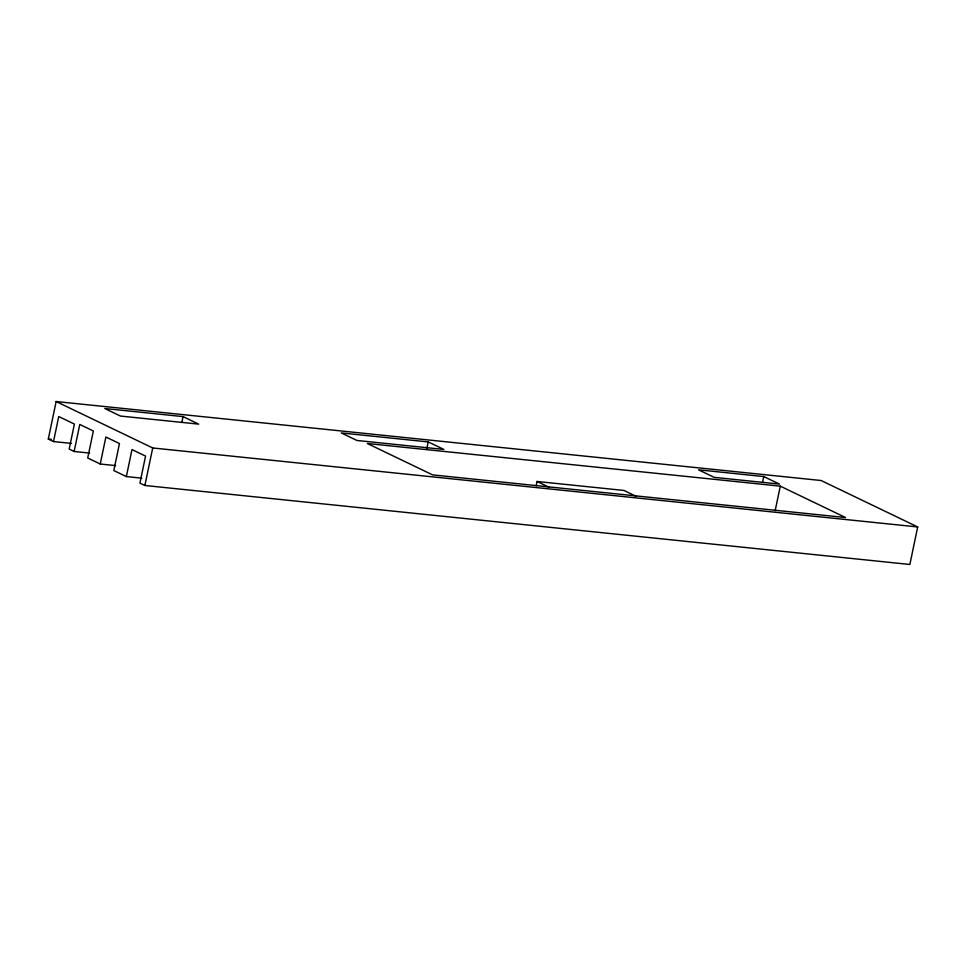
<?xml version="1.0" encoding="UTF-8"?>
<svg xmlns="http://www.w3.org/2000/svg" width="966" height="966" viewBox="0 0 966 966"><rect width="100%" height="100%" fill="white"/><g stroke="black" fill="none" stroke-linecap="round" stroke-linejoin="round"><path stroke-width="1.45" d="M71.52 443.418L53.516 441.559L48.3 439.047L56.137 401.53L821.124 480.513L917.7 526.953L909.863 564.47L144.876 485.487L139.925 483.109L145.564 456.097L131.992 449.564L126.353 476.576L141.797 478.17M53.516 441.559L58.745 416.539L74.406 424.074L69.178 449.081L74.141 451.472L89.584 453.066M74.141 451.472L79.78 424.46L93.364 430.993L87.713 457.993L100.247 464.018L115.691 465.624M100.247 464.018L105.886 437.018L119.458 443.539L113.819 470.551L126.353 476.576M144.876 485.487L152.713 447.97L56.137 401.53M181.898 422.166L183.057 416.6L104.823 408.521L120.484 416.056L198.718 424.134L183.057 416.6M426.755 448.864L428.204 441.921L341.276 432.937L356.937 440.472L443.865 449.444L428.204 441.921M536.13 485.862L537.048 481.479L623.976 490.45L636.22 496.343M762.585 482.119L763.756 476.564L698.551 469.826L714.212 477.361L779.417 484.087L763.756 476.564M775.167 510.688L780.287 486.152L367.37 443.515L432.623 474.898L845.54 517.534L780.287 486.152M152.713 447.97L917.7 526.953M48.3 439.047L51.295 439.349M537.048 481.479L549.28 487.359"/></g></svg>
